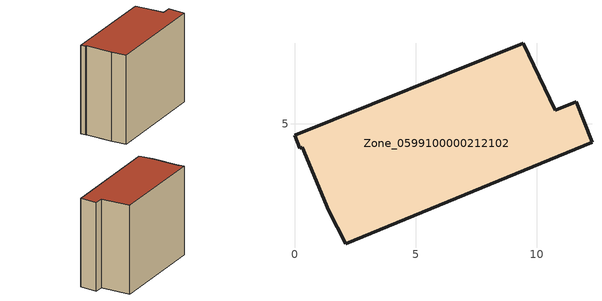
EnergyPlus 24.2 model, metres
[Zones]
Zone_0599100000212102
 floor ground (C_G): 10.77,5.56 11.64,5.9 12.29,4.23 2.12,0.05 1.42,1.41 0.33,4.03 0.22,3.99 0,4.53 9.44,8.32 z0.3
 wall outside (C_F): 0.33,4.03 1.42,1.41 2.12,0.05 12.29,4.23 11.64,5.9 10.77,5.56 9.44,8.32 0,4.53 0.22,3.99 0.33,4.03 z0.3:9.81
 roof outside (C_R): 1.42,1.41 2.12,0.05 12.29,4.23 11.64,5.9 10.77,5.56 9.44,8.32 0,4.53 0.22,3.99 0.33,4.03 z9.81
[BUILDING]
Pand.0599100000212102: North Axis=0; Terrain=City; Loads Convergence Tolerance Value=0.04; Temperature Convergence Tolerance Value=0.4; Solar Distribution=FullExterior; Maximum Number of Warmup Days=25; Minimum Number of Warmup Days=1
[Site:Location]
Rotterdam.The.Hague.AP_ZH_NLD Design_Conditions: Latitude=51.96; Longitude=4.45; Time Zone=1; Elevation=-4.5
[SITE:GROUNDTEMPERATURE:BUILDINGSURFACE]
18, 18, 18, 18, 18, 18, 18, 18, 18, 18, 18, 18
[MATERIAL] Thermal Absorptance=0.9; Solar Absorptance=0.7; Visible Absorptance=0.7
Name | Roughness | Thickness | Conductivity | Density | Specific Heat
G.TI.1946 | MediumSmooth | 0.15 | 1 | 540 | 1210
F.TI.1946 | Rough | 0.3 | 0.857143 | 1920 | 840
R.TI.1946 | MediumRough | 0.2 | 0.1 | 1500 | 1000
[CONSTRUCTION]
C_G: G.TI.1946
C_F: F.TI.1946
C_R: R.TI.1946
[ZONE]
Zone_0599100000212102: Type=1; Multiplier=1; Ceiling Height=Autocalculate; Volume=Autocalculate; Floor Area=autocalculate; Part of Total Floor Area=Yes
[ZONEINFILTRATION:DESIGNFLOWRATE]
Infil_Zone_0599100000212102: Zone or ZoneList or Space or SpaceList=Zone_0599100000212102; Schedule=AlwaysOn; Design Flow Rate Calculation Method=Flow/Area; Flow Rate per Floor Area=0.003; Constant Term Coefficient=1; Temperature Term Coefficient=0; Velocity Term Coefficient=0; Velocity Squared Term Coefficient=0
[HVACTEMPLATE:ZONE:IDEALLOADSAIRSYSTEM]
Zone_0599100000212102: Maximum Heating Supply Air Temperature=50; Minimum Cooling Supply Air Temperature=13; Maximum Heating Supply Air Humidity Ratio=0.0156; Minimum Cooling Supply Air Humidity Ratio=0.0077; Heating Limit=NoLimit; Cooling Limit=NoLimit; Dehumidification Control Type=ConstantSensibleHeatRatio; Cooling Sensible Heat Ratio=0.7; Dehumidification Setpoint=60; Humidification Control Type=None; Humidification Setpoint=30; Outdoor Air Method=None; Outdoor Air Flow Rate per Person=0.00944; Outdoor Air Flow Rate per Zone Floor Area=0; Outdoor Air Flow Rate per Zone=0; Demand Controlled Ventilation Type=None; Outdoor Air Economizer Type=NoEconomizer; Heat Recovery Type=None; Sensible Heat Recovery Effectiveness=0.7; Latent Heat Recovery Effectiveness=0.65
[ZONECONTROL:THERMOSTAT]
ThermostatControl_Zone_0599100000212102: Zone or ZoneList=Zone_0599100000212102; Control Type Schedule=DualSetpointControlType; Control 1=Thermostat_Zone_0599100000212102; Temperature Difference Between Cutout And Setpoint=0
[THERMOSTATSETPOINT:DUALSETPOINT]
Thermostat_Zone_0599100000212102: Heating Setpoint Temperature Schedule=HeatingSetpoint_Zone_0599100000212102; Cooling Setpoint Temperature Schedule=CoolingSetpoint_Zone_0599100000212102
[SCHEDULE:COMPACT]
HeatingSetpoint_Zone_0599100000212102: Through: 12/31, For: AllDays, Until: 24:00, 21
CoolingSetpoint_Zone_0599100000212102: Through: 12/31, For: AllDays, Until: 24:00, 24
DualSetpointControlType: Through: 12/31, For: AllDays, Until: 24:00, 4
AlwaysOn: Through: 12/31, For: AllDays, Until: 24:00, 1
